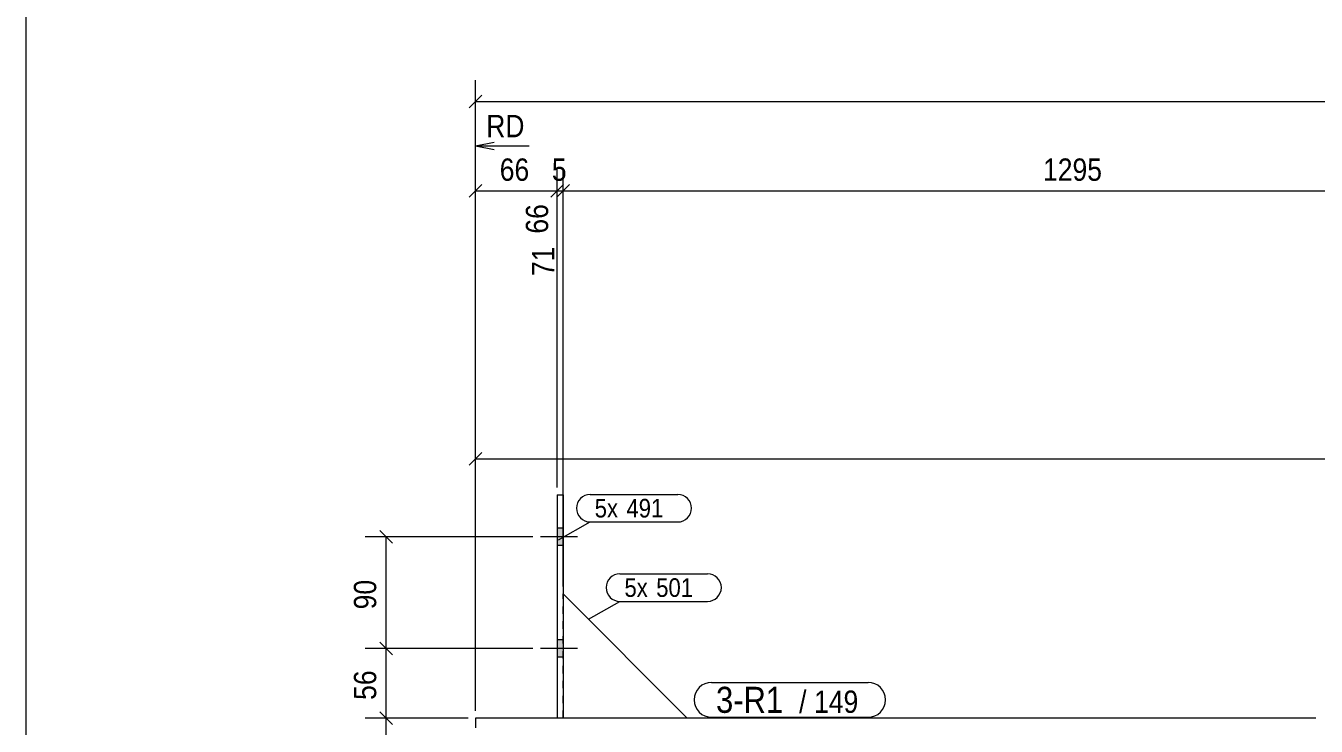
# Model space of a CAD drawing. Header units: millimetres. Extents: x 2 to 825, y 1 to 579.
# Drawn here: x 5 to 178.5, y 256.6 to 350.7 of the extents above; entities that cross this region are included whole.
import ezdxf

# ---------------------------------------------------------------- set-up
doc = ezdxf.new("R2010")
doc.units = ezdxf.units.MM
doc.linetypes.add('XKITLINE00', pattern=[0])
doc.linetypes.add('XKITLINE01', pattern=[4, 1, -1, 1, -1])
for name, color, linetype, lineweight in [('Bolt', 3, 'Continuous', 0), ('Dimensions', 7, 'Continuous', 0), ('DrawingSheet', 5, 'Continuous', 0), ('Part', 2, 'Continuous', 0), ('PartMark', 7, 'Continuous', 0)]:
    doc.layers.add(name, color=color, linetype=linetype, lineweight=lineweight)
doc.styles.add('ARIAL', font='ARIAL.TTF')

# ---------------------------------------------------------------- blocks, each defined once
blk = doc.blocks.new('*A4')
at = {"layer": 'Bolt'}
for points in [[(76.44, 283.16), (77.27, 283.16), (77.27, 280.83), (76.44, 280.83)], [(76.44, 283.16), (77.27, 283.16), (77.27, 280.83), (76.44, 280.83)], [(76.44, 268.16), (77.27, 268.16), (77.27, 265.83), (76.44, 265.83)], [(76.44, 268.16), (77.27, 268.16), (77.27, 265.83), (76.44, 265.83)]]:
    blk.add_hatch(color=3, dxfattribs=at).paths.add_polyline_path(points, flags=17)
at = {"layer": 'Bolt', "color": 3, "linetype": 'XKITLINE00', "lineweight": 0}
for p, q in [((77.27, 283.16), (76.44, 283.16)), ((77.27, 283.16), (76.44, 283.16)), ((79.2, 282), (74.2, 282)), ((79.2, 282), (74.2, 282)), ((77.27, 280.83), (76.44, 280.83)), ((77.27, 280.83), (76.44, 280.83)), ((77.27, 268.16), (76.44, 268.16)), ((77.27, 268.16), (76.44, 268.16)), ((79.2, 267), (74.2, 267)), ((79.2, 267), (74.2, 267)), ((77.27, 265.83), (76.44, 265.83)), ((77.27, 265.83), (76.44, 265.83))]:
    blk.add_line(p, q, dxfattribs=at)
blk = doc.blocks.new('*A12')
at = {"layer": 'Part', "color": 2, "linetype": 'XKITLINE00', "lineweight": 0}
for p, q in [((178.47, 257.66), (65.47, 257.66)), ((65.47, 257.66), (65.47, 256.33))]:
    blk.add_line(p, q, dxfattribs=at)
blk = doc.blocks.new('*A13')
at = {"layer": 'Part', "color": 2, "linetype": 'XKITLINE00', "lineweight": 0}
blk.add_line((77.27, 274.33), (93.94, 257.66), dxfattribs=at)
at = {"layer": 'Part', "color": 7, "linetype": 'XKITLINE01', "lineweight": 0}
for p, q in [((77.27, 257.66), (77.27, 274.33)), ((93.94, 257.66), (77.27, 257.66))]:
    blk.add_line(p, q, dxfattribs=at)
blk = doc.blocks.new('*A14')
at = {"layer": 'Part', "color": 2, "linetype": 'XKITLINE00', "lineweight": 0}
for p, q in [((76.44, 287.66), (77.27, 287.66)), ((76.44, 287.66), (76.44, 257.66)), ((77.27, 287.66), (77.27, 257.66))]:
    blk.add_line(p, q, dxfattribs=at)
at = {"layer": 'Part', "color": 7, "linetype": 'XKITLINE01', "lineweight": 0}
blk.add_line((77.27, 257.66), (76.44, 257.66), dxfattribs=at)
blk = doc.blocks.new('*A60')
at = {"layer": 'DrawingSheet', "color": 5, "linetype": 'XKITLINE00', "lineweight": 0}
blk.add_line((5, 579), (5, 5), dxfattribs=at)
blk = doc.blocks.new('*A68')
at = {"layer": 'Dimensions', "color": 7, "linetype": 'XKITLINE00', "lineweight": 0}
for p, q in [((52.62, 267.84), (54.32, 266.15)), ((73.2, 267), (50.62, 267)), ((53.47, 257.66), (53.47, 267)), ((64.47, 257.66), (50.62, 257.66)), ((52.62, 258.51), (54.32, 256.81))]:
    blk.add_line(p, q, dxfattribs=at)
at = {"layer": 'Dimensions', "color": 3}
for p in [(53.47, 267), (53.47, 257.66)]:
    blk.add_point(p, dxfattribs=at)
at = {"layer": 'Dimensions', "color": 3, "style": 'ARIAL', "width": 0.85}
blk.add_text('56', height=3, rotation=90.0002, dxfattribs=at).set_placement((52.12, 260.1))
blk = doc.blocks.new('*A69')
at = {"layer": 'Dimensions', "color": 7, "linetype": 'XKITLINE00', "lineweight": 0}
for p, q in [((52.62, 282.84), (54.32, 281.15)), ((73.2, 282), (50.62, 282)), ((53.47, 267), (53.47, 282)), ((52.62, 267.84), (54.32, 266.15)), ((73.2, 267), (50.62, 267))]:
    blk.add_line(p, q, dxfattribs=at)
at = {"layer": 'Dimensions', "color": 3}
for p in [(53.47, 282), (53.47, 267)]:
    blk.add_point(p, dxfattribs=at)
at = {"layer": 'Dimensions', "color": 3, "style": 'ARIAL', "width": 0.85}
blk.add_text('90', height=3, rotation=90.0002, dxfattribs=at).set_placement((52.12, 272.27))
blk = doc.blocks.new('*A74')
at = {"layer": 'Dimensions', "color": 7, "linetype": 'XKITLINE00', "lineweight": 0}
for p, q in [((64.47, 257.66), (50.62, 257.66)), ((52.62, 258.51), (54.32, 256.81)), ((53.47, 249.33), (53.47, 257.66)), ((52.62, 250.18), (54.32, 248.48)), ((72.8, 249.33), (50.62, 249.33))]:
    blk.add_line(p, q, dxfattribs=at)
at = {"layer": 'Dimensions', "color": 3}
for p in [(53.47, 257.66), (53.47, 249.33)]:
    blk.add_point(p, dxfattribs=at)
at = {"layer": 'Dimensions', "color": 3, "style": 'ARIAL', "width": 0.85}
blk.add_text('50', height=3, rotation=90.0002, dxfattribs=at).set_placement((52.12, 251.27))
blk = doc.blocks.new('*A80')
at = {"layer": 'PartMark', "color": 7, "linetype": 'XKITLINE00', "lineweight": 0}
for p, q in [((97.22, 262.46), (118.27, 262.46)), ((97.22, 257.76), (118.27, 257.76))]:
    blk.add_line(p, q, dxfattribs=at)
for centre, start, end in [((97.22, 260.11), 90, 270), ((118.27, 260.11), 270, 90)]:
    blk.add_arc(centre, 2.35, start, end, dxfattribs=at)
at = {"layer": 'PartMark', "color": 1, "style": 'ARIAL', "width": 0.85}
blk.add_text('3-R1', height=3.5, dxfattribs=at).set_placement((97.82, 258.36))
at = {"layer": 'PartMark', "color": 3, "style": 'ARIAL', "width": 0.85}
for s, p in [('/', (108.99, 258.36)), ('149', (111, 258.36))]:
    blk.add_text(s, height=3, dxfattribs=at).set_placement(p)
blk = doc.blocks.new('*A81')
at = {"layer": 'PartMark', "color": 7, "linetype": 'XKITLINE00', "lineweight": 0}
for p, q in [((84.9, 277.04), (96.68, 277.04)), ((80.65, 270.95), (84.9, 273.34)), ((84.9, 273.34), (96.68, 273.34))]:
    blk.add_line(p, q, dxfattribs=at)
for centre, start, end in [((84.9, 275.19), 90, 270), ((96.68, 275.19), 270, 90)]:
    blk.add_arc(centre, 1.85, start, end, dxfattribs=at)
at = {"layer": 'PartMark', "color": 3, "style": 'ARIAL', "width": 0.85}
for s, p in [('5x', (85.5, 273.94)), ('501', (89.77, 273.94))]:
    blk.add_text(s, height=2.5, dxfattribs=at).set_placement(p)
blk = doc.blocks.new('*A82')
at = {"layer": 'PartMark', "color": 7, "linetype": 'XKITLINE00', "lineweight": 0}
for p, q in [((80.9, 287.71), (92.68, 287.71)), ((76.65, 281.61), (80.9, 284.01)), ((80.9, 284.01), (92.68, 284.01))]:
    blk.add_line(p, q, dxfattribs=at)
for centre, start, end in [((80.9, 285.86), 90, 270), ((92.68, 285.86), 270, 90)]:
    blk.add_arc(centre, 1.85, start, end, dxfattribs=at)
at = {"layer": 'PartMark', "color": 3, "style": 'ARIAL', "width": 0.85}
for s, p in [('5x', (81.5, 284.61)), ('491', (85.77, 284.61))]:
    blk.add_text(s, height=2.5, dxfattribs=at).set_placement(p)
blk = doc.blocks.new('*A91')
at = {"layer": 'Dimensions', "color": 7, "linetype": 'XKITLINE00', "lineweight": 0}
for p, q in [((65.47, 258.66), (65.47, 343.35)), ((66.32, 341.34), (64.62, 339.65)), ((65.47, 340.5), (631.48, 340.5))]:
    blk.add_line(p, q, dxfattribs=at)
at = {"layer": 'Dimensions', "color": 3}
blk.add_point((65.47, 340.5), dxfattribs=at)
blk = doc.blocks.new('*A92')
at = {"layer": 'Dimensions', "color": 7, "linetype": 'XKITLINE00', "lineweight": 0}
for p, q in [((65.47, 258.66), (65.47, 295.35)), ((66.32, 293.34), (64.62, 291.65)), ((65.47, 292.5), (628.82, 292.5))]:
    blk.add_line(p, q, dxfattribs=at)
at = {"layer": 'Dimensions', "color": 3}
blk.add_point((65.47, 292.5), dxfattribs=at)
blk = doc.blocks.new('*A106')
at = {"layer": 'Dimensions', "color": 7, "linetype": 'XKITLINE00', "lineweight": 0}
for p, q in [((65.47, 258.64), (65.47, 338.92)), ((67.97, 335), (65.47, 334.5)), ((67.97, 334), (65.47, 334.5)), ((72.69, 334.5), (65.47, 334.5)), ((65.47, 258.66), (65.47, 331.35)), ((76.44, 288.66), (76.44, 331.35)), ((66.32, 329.34), (64.62, 327.65)), ((65.47, 328.5), (76.44, 328.5)), ((77.29, 329.34), (75.59, 327.65))]:
    blk.add_line(p, q, dxfattribs=at)
at = {"layer": 'Dimensions', "color": 7}
blk.add_point((65.47, 334.5), dxfattribs=at)
at = {"layer": 'Dimensions', "color": 3}
for p in [(65.47, 328.5), (76.44, 328.5)]:
    blk.add_point(p, dxfattribs=at)
at = {"layer": 'Dimensions', "color": 3, "style": 'ARIAL', "width": 0.85}
for s, p in [('RD', (66.91, 335.7)), ('66', (68.73, 329.85))]:
    blk.add_text(s, height=3, dxfattribs=at).set_placement(p)
blk.add_text('66', height=3, rotation=90.0002, dxfattribs=at).set_placement((75.24, 322.75))
blk = doc.blocks.new('*A107')
at = {"layer": 'Dimensions', "color": 7, "linetype": 'XKITLINE00', "lineweight": 0}
for p, q in [((76.44, 288.66), (76.44, 331.35)), ((77.27, 275.33), (77.27, 331.35)), ((77.29, 329.34), (75.59, 327.65)), ((78.12, 329.34), (76.42, 327.65)), ((76.44, 328.5), (77.27, 328.5))]:
    blk.add_line(p, q, dxfattribs=at)
at = {"layer": 'Dimensions', "color": 3}
for p in [(76.44, 328.5), (77.27, 328.5)]:
    blk.add_point(p, dxfattribs=at)
at = {"layer": 'Dimensions', "color": 3, "style": 'ARIAL', "width": 0.85}
blk.add_text('5', height=3, dxfattribs=at).set_placement((75.74, 329.85))
blk.add_text('71', height=3, rotation=90.0002, dxfattribs=at).set_placement((76.07, 317.05))
blk = doc.blocks.new('*A108')
at = {"layer": 'Dimensions', "color": 7, "linetype": 'XKITLINE00', "lineweight": 0}
for p, q in [((77.27, 275.33), (77.27, 331.35)), ((215.2, 288.66), (215.2, 331.35)), ((78.12, 329.34), (76.42, 327.65)), ((77.27, 328.5), (215.2, 328.5)), ((216.05, 329.34), (214.35, 327.65))]:
    blk.add_line(p, q, dxfattribs=at)
at = {"layer": 'Dimensions', "color": 3}
for p in [(77.27, 328.5), (215.2, 328.5)]:
    blk.add_point(p, dxfattribs=at)
at = {"layer": 'Dimensions', "color": 3, "style": 'ARIAL', "width": 0.85}
blk.add_text('1295', height=3, dxfattribs=at).set_placement((141.79, 329.85))
blk.add_text('1366', height=3, rotation=90.0002, dxfattribs=at).set_placement((214, 318.3))

msp = doc.modelspace()

# ---------------------------------------------------------------- block references
at = {"lineweight": 0}
for name in ['*A60', '*A91', '*A106', '*A107', '*A108', '*A92', '*A14', '*A82', '*A69', '*A4', '*A81', '*A13', '*A68', '*A80', '*A74']:
    msp.add_blockref(name, (0, 0), dxfattribs=at)
at = {"layer": 'Part', "lineweight": 0}
msp.add_blockref('*A12', (0, 0), dxfattribs=at)

doc.saveas('drawing.dxf')
